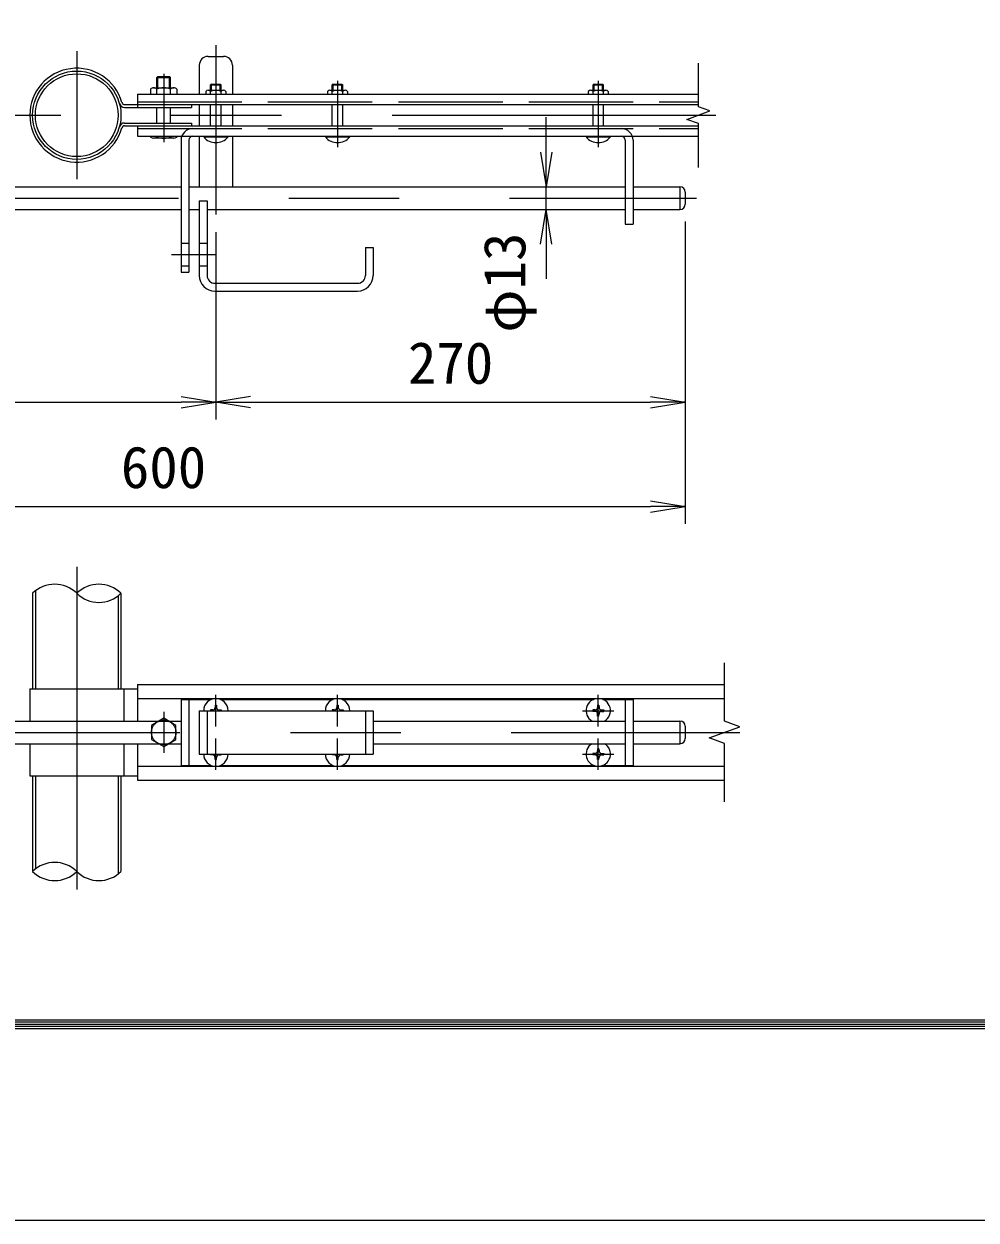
# Model space of a CAD drawing. Units: millimetres, scale not verified, with parts at other scales. Extents: x -4200 to 4200, y -2970 to 2970.
# Drawn here: x -1493 to -398, y -2970 to -1594 of the extents above; entities that cross this region are included whole.
import ezdxf
from ezdxf.enums import TextEntityAlignment as Align

# ---------------------------------------------------------------- set-up
doc = ezdxf.new("R2010")
doc.units = ezdxf.units.MM
doc.header["$LTSCALE"] = 20
doc.linetypes.add('DASHED', pattern=[7.5, 6, -1.5])
doc.linetypes.add('USER1', pattern=[50.8, 31.75, -6.35, 6.35, -6.35])
for name, color, linetype, lineweight in [('0-1_D-BMK', 2, 'USER1', 13), ('0-2_D-STR1', 1, 'Continuous', 18), ('0-3_D-STR3', 3, 'Continuous', 13), ('0-7_D-STR-DIM', 7, 'Continuous', 9), ('0-8_0', 7, 'Continuous', 9), ('0-C_D-TTL', 7, 'Continuous', 9)]:
    doc.layers.add(name, color=color, linetype=linetype, lineweight=lineweight)
doc.styles.add('ＭＳ ゴシック', font='')
doc.styles.get('ＭＳ ゴシック').set_extended_font_data('MS Gothic')

# ---------------------------------------------------------------- blocks, each defined once
blk = doc.blocks.new('_Open')
at = {"layer": '0-8_0'}
blk.add_line((-20, 3.33), (0, 0), dxfattribs=at)
blk.add_lwpolyline([(-20, -3.33), (0, 0), (-20, 0)], dxfattribs=at)

msp = doc.modelspace()

# ---------------------------------------------------------------- linework, layer by layer
at = {"layer": '0-1_D-BMK'}
for p, q in [((-1272.55, -1618.4), (-1272.55, -1813.43)), ((-1432.55, -1625.42), (-1432.55, -1772.65)), ((-1332.55, -1651.51), (-1332.55, -1730.21)), ((-1132.55, -1659.67), (-1132.55, -1735.78)), ((-832.55, -1659.67), (-832.55, -1735.78)), ((-2085.85, -1699.04), (-697.36, -1699.04)), ((-1950.61, -1794.44), (-719.46, -1794.44)), ((-1323.41, -1859.44), (-1273.12, -1859.44)), ((-1432.55, -2218.45), (-1432.55, -2589.62)), ((-1272.55, -2402.25), (-1272.55, -2365.99)), ((-1132.55, -2402.25), (-1132.55, -2365.99)), ((-832.55, -2402.17), (-832.55, -2365.91)), ((-1332.55, -2385.46), (-1332.55, -2432.61)), ((-850.77, -2384.04), (-814.51, -2384.04)), ((-1948.79, -2409.04), (-669.89, -2409.04)), ((-1272.55, -2452.25), (-1272.55, -2415.99)), ((-1132.55, -2452.25), (-1132.55, -2415.99)), ((-832.55, -2452.17), (-832.55, -2415.91)), ((-850.77, -2434.04), (-814.51, -2434.04))]:
    msp.add_line(p, q, dxfattribs=at)
at = {"layer": '0-2_D-STR1'}
for p, q in [((-1483.35, -2249.04), (-1483.35, -2359.04)), ((-1381.75, -2249.04), (-1381.75, -2359.04)), ((-1483.35, -2459.04), (-1483.35, -2569.04)), ((-1483.35, -2459.04), (-1483.35, -2569.04)), ((-1381.75, -2459.04), (-1381.75, -2569.04))]:
    msp.add_line(p, q, dxfattribs=at)
at = {"layer": '0-2_D-STR1', "linetype": 'DASHED'}
for p, q in [((-1480.15, -2246.21), (-1480.15, -2359.04)), ((-1384.95, -2251.86), (-1384.95, -2359.04)), ((-1480.15, -2459.04), (-1480.15, -2566.21)), ((-1384.95, -2459.04), (-1384.95, -2571.86))]:
    msp.add_line(p, q, dxfattribs=at)
at = {"layer": '0-2_D-STR1'}
for radius in [50.8, 47.6]:
    msp.add_circle((-1432.55, -1699.04), radius, dxfattribs=at)
at = {"layer": '0-3_D-STR3'}
for p, q in [((-1281.55, -1631.44), (-1263.55, -1631.44)), ((-1291.55, -1641.44), (-1291.55, -1674.84)), ((-1253.55, -1641.44), (-1253.55, -1674.84)), ((-1339.2, -1654.44), (-1340.55, -1655.79)), ((-1340.55, -1667.44), (-1340.55, -1655.79)), ((-1340.55, -1655.79), (-1324.55, -1655.79)), ((-1339.2, -1654.44), (-1325.91, -1654.44)), ((-1339.2, -1667.44), (-1339.2, -1654.44)), ((-1325.91, -1667.44), (-1325.91, -1654.44)), ((-1324.55, -1655.79), (-1325.91, -1654.44)), ((-1324.55, -1667.44), (-1324.55, -1655.79)), ((-1277.47, -1663.24), (-1278.55, -1664.32)), ((-1278.55, -1670.44), (-1278.55, -1664.32)), ((-1278.55, -1664.32), (-1266.55, -1664.32)), ((-1277.47, -1670.44), (-1277.47, -1663.24)), ((-1277.47, -1663.24), (-1267.63, -1663.24)), ((-1277.47, -1663.24), (-1267.63, -1663.24)), ((-1267.63, -1670.44), (-1267.63, -1663.24)), ((-1267.63, -1663.24), (-1266.55, -1664.32)), ((-1266.55, -1670.44), (-1266.55, -1664.32)), ((-1137.47, -1663.24), (-1138.55, -1664.32)), ((-1138.55, -1664.32), (-1126.55, -1664.32)), ((-1138.55, -1670.44), (-1138.55, -1664.32)), ((-1137.47, -1663.24), (-1127.63, -1663.24)), ((-1137.47, -1670.44), (-1137.47, -1663.24)), ((-1127.63, -1670.44), (-1127.63, -1663.24)), ((-1126.55, -1670.44), (-1126.55, -1664.32)), ((-837.47, -1663.24), (-838.55, -1664.32)), ((-837.47, -1670.44), (-837.47, -1663.24)), ((-837.47, -1663.24), (-827.63, -1663.24)), ((-837.47, -1663.24), (-827.63, -1663.24)), ((-827.63, -1670.44), (-827.63, -1663.24)), ((-827.63, -1663.24), (-826.55, -1664.32)), ((-826.55, -1670.44), (-826.55, -1664.32)), ((-1362.55, -1674.84), (-1362.55, -1690.04)), ((-1362.55, -1674.84), (-717.43, -1674.84)), ((-1347.55, -1669.04), (-1347.55, -1674.84)), ((-1344.39, -1667.44), (-1320.71, -1667.44)), ((-1340.55, -1674.84), (-1340.55, -1669.04)), ((-1324.55, -1674.84), (-1324.55, -1669.04)), ((-1317.55, -1669.04), (-1317.55, -1674.84)), ((-1284.05, -1671.64), (-1284.05, -1674.84)), ((-1278.55, -1674.84), (-1278.55, -1671.64)), ((-1266.55, -1674.84), (-1266.55, -1671.64)), ((-1261.05, -1671.64), (-1261.05, -1674.84)), ((-1144.05, -1671.64), (-1144.05, -1674.84)), ((-1138.55, -1674.84), (-1138.55, -1671.64)), ((-1126.55, -1674.84), (-1126.55, -1671.64)), ((-1121.05, -1671.64), (-1121.05, -1674.84)), ((-844.05, -1671.64), (-844.05, -1674.84)), ((-838.55, -1674.84), (-838.55, -1671.64)), ((-826.55, -1674.84), (-826.55, -1671.64)), ((-821.05, -1671.64), (-821.05, -1674.84)), ((-1377.46, -1686.84), (-717.43, -1686.84)), ((-1377.46, -1690.04), (-1300.55, -1690.04)), ((-1340.55, -1708.04), (-1340.55, -1690.04)), ((-1324.55, -1708.04), (-1324.55, -1690.04)), ((-1300.55, -1686.84), (-1300.55, -1690.04)), ((-1291.55, -1686.84), (-1291.55, -1711.24)), ((-1278.55, -1711.24), (-1278.55, -1686.84)), ((-1266.55, -1711.24), (-1266.55, -1686.84)), ((-1253.55, -1686.84), (-1253.55, -1711.24)), ((-1138.55, -1711.24), (-1138.55, -1686.84)), ((-1126.55, -1711.24), (-1126.55, -1686.84)), ((-838.55, -1711.24), (-838.55, -1686.84)), ((-826.55, -1711.24), (-826.55, -1686.84)), ((-1377.46, -1708.04), (-1300.55, -1708.04)), ((-1377.46, -1711.24), (-717.43, -1711.24)), ((-1362.55, -1711.24), (-1362.55, -1723.24)), ((-1300.55, -1708.04), (-1300.55, -1711.24)), ((-1362.55, -1723.24), (-717.43, -1723.24)), ((-1347.55, -1723.24), (-1347.55, -1724.24)), ((-1320.91, -1725.44), (-1344.11, -1725.44)), ((-1340.55, -1723.24), (-1340.55, -1724.24)), ((-1324.55, -1723.24), (-1324.55, -1724.24)), ((-1317.55, -1723.24), (-1317.55, -1724.24)), ((-1303.55, -1727.74), (-1303.55, -1879.44)), ((-1291.55, -1723.24), (-1291.55, -1781.44)), ((-1286.55, -1723.24), (-1258.55, -1723.24)), ((-1286.55, -1724.06), (-1286.55, -1723.24)), ((-1286.55, -1724.06), (-1258.55, -1724.06)), ((-1258.55, -1724.06), (-1258.55, -1723.24)), ((-1253.55, -1723.24), (-1253.55, -1781.44)), ((-1146.55, -1723.24), (-1118.55, -1723.24)), ((-1146.55, -1724.06), (-1146.55, -1723.24)), ((-1146.55, -1724.06), (-1118.55, -1724.06)), ((-1118.55, -1724.06), (-1118.55, -1723.24)), ((-846.55, -1723.24), (-818.55, -1723.24)), ((-846.55, -1724.06), (-846.55, -1723.24)), ((-846.55, -1724.06), (-818.55, -1724.06)), ((-818.55, -1724.06), (-818.55, -1723.24)), ((-801.55, -1727.74), (-801.55, -1824.44)), ((-792.55, -1727.94), (-792.55, -1824.44)), ((-1674.15, -1781.44), (-1312.55, -1781.44)), ((-1303.55, -1781.44), (-801.55, -1781.44)), ((-792.55, -1781.44), (-738.55, -1781.44)), ((-738.55, -1781.44), (-738.55, -1807.44)), ((-732.55, -1787.44), (-732.55, -1801.44)), ((-1291.55, -1797.44), (-1291.55, -1883.44)), ((-1291.55, -1797.44), (-1282.55, -1797.44)), ((-1282.55, -1797.44), (-1282.55, -1883.44)), ((-1674.15, -1807.44), (-1312.55, -1807.44)), ((-1303.55, -1807.44), (-1291.55, -1807.44)), ((-1282.55, -1807.44), (-801.55, -1807.44)), ((-792.55, -1807.44), (-738.55, -1807.44)), ((-801.55, -1824.44), (-792.55, -1824.44)), ((-1312.55, -1846.44), (-1303.55, -1846.44)), ((-1291.55, -1846.44), (-1282.55, -1846.44)), ((-1100.55, -1851.44), (-1100.55, -1883.44)), ((-1100.55, -1851.44), (-1091.55, -1851.44)), ((-1091.55, -1851.44), (-1091.55, -1883.44)), ((-1312.55, -1872.44), (-1303.55, -1872.44)), ((-1291.55, -1872.44), (-1282.55, -1872.44)), ((-1273.55, -1892.44), (-1109.55, -1892.44)), ((-1273.55, -1901.44), (-1109.55, -1901.44)), ((-1486.55, -2359.04), (-1362.55, -2359.04)), ((-1486.55, -2359.04), (-1486.55, -2396.04)), ((-1378.55, -2359.04), (-1378.55, -2396.04)), ((-1362.55, -2354.04), (-1362.55, -2396.04)), ((-1362.55, -2354.04), (-687.43, -2354.04)), ((-1362.55, -2370.04), (-687.43, -2370.04)), ((-1312.55, -2371.04), (-1312.55, -2447.04)), ((-1312.55, -2371.04), (-1277.75, -2371.04)), ((-1303.55, -2371.04), (-1303.55, -2447.04)), ((-1273.34, -2377.74), (-1273.39, -2380.33)), ((-1273.34, -2377.74), (-1271.76, -2377.74)), ((-1271.76, -2377.74), (-1271.72, -2380.33)), ((-1267.36, -2371.04), (-1137.75, -2371.04)), ((-1133.34, -2377.74), (-1133.39, -2380.33)), ((-1133.34, -2377.74), (-1131.76, -2377.74)), ((-1131.76, -2377.74), (-1131.72, -2380.33)), ((-1127.36, -2371.04), (-837.75, -2371.04)), ((-833.34, -2377.74), (-833.39, -2380.33)), ((-831.76, -2377.74), (-833.34, -2377.74)), ((-831.76, -2377.74), (-831.71, -2380.33)), ((-827.35, -2371.04), (-792.55, -2371.04)), ((-801.55, -2371.04), (-801.55, -2447.04)), ((-792.55, -2371.04), (-792.55, -2447.04)), ((-1291.55, -2384.04), (-1291.55, -2434.04)), ((-1291.55, -2384.04), (-1091.55, -2384.04)), ((-1276.26, -2383.2), (-1278.85, -2383.25)), ((-1278.85, -2383.25), (-1278.85, -2384.04)), ((-1136.26, -2383.2), (-1138.85, -2383.25)), ((-1138.85, -2383.25), (-1138.85, -2384.04)), ((-1128.85, -2383.2), (-1126.25, -2383.25)), ((-1126.25, -2383.25), (-1126.25, -2384.04)), ((-1091.55, -2384.04), (-1091.55, -2434.04)), ((-836.26, -2383.2), (-838.85, -2383.25)), ((-838.85, -2383.25), (-838.85, -2384.04)), ((-833.34, -2390.34), (-833.39, -2387.74)), ((-831.76, -2390.34), (-833.34, -2390.34)), ((-831.76, -2390.34), (-831.71, -2387.74)), ((-828.84, -2383.2), (-826.25, -2383.25)), ((-828.84, -2384.87), (-826.25, -2384.83)), ((-826.25, -2383.25), (-826.25, -2384.04)), ((-826.25, -2384.83), (-826.25, -2384.04)), ((-1568.75, -2396.04), (-1312.55, -2396.04)), ((-1091.55, -2396.04), (-801.55, -2396.04)), ((-792.55, -2396.04), (-738.55, -2396.04)), ((-738.55, -2396.04), (-738.55, -2422.04)), ((-732.55, -2402.04), (-732.55, -2416.04)), ((-1568.75, -2422.04), (-1312.55, -2422.04)), ((-1486.55, -2422.04), (-1486.55, -2459.04)), ((-1378.55, -2422.04), (-1378.55, -2459.04)), ((-1362.55, -2422.04), (-1362.55, -2464.04)), ((-1291.55, -2434.04), (-1091.55, -2434.04)), ((-1278.85, -2434.83), (-1278.85, -2434.04)), ((-1276.26, -2434.87), (-1278.85, -2434.83)), ((-1268.85, -2434.87), (-1266.25, -2434.83)), ((-1266.25, -2434.83), (-1266.25, -2434.04)), ((-1138.85, -2434.83), (-1138.85, -2434.04)), ((-1136.26, -2434.87), (-1138.85, -2434.83)), ((-1128.85, -2434.87), (-1126.25, -2434.83)), ((-1126.25, -2434.83), (-1126.25, -2434.04)), ((-1091.55, -2422.04), (-801.55, -2422.04)), ((-836.26, -2433.2), (-838.85, -2433.25)), ((-838.85, -2433.25), (-838.85, -2434.04)), ((-833.34, -2427.74), (-833.39, -2430.33)), ((-831.76, -2427.74), (-833.34, -2427.74)), ((-831.76, -2427.74), (-831.71, -2430.33)), ((-828.84, -2433.2), (-826.25, -2433.25)), ((-828.84, -2434.87), (-826.25, -2434.83)), ((-826.25, -2433.25), (-826.25, -2434.04)), ((-826.25, -2434.83), (-826.25, -2434.04)), ((-792.55, -2422.04), (-738.55, -2422.04)), ((-1362.55, -2448.04), (-687.43, -2448.04)), ((-1312.55, -2447.04), (-1277.75, -2447.04)), ((-1273.34, -2440.34), (-1273.39, -2437.74)), ((-1273.34, -2440.34), (-1271.76, -2440.34)), ((-1271.76, -2440.34), (-1271.72, -2437.74)), ((-1267.36, -2447.04), (-1137.75, -2447.04)), ((-1133.34, -2440.34), (-1133.39, -2437.74)), ((-1133.34, -2440.34), (-1131.76, -2440.34)), ((-1131.76, -2440.34), (-1131.72, -2437.74)), ((-1127.36, -2447.04), (-837.75, -2447.04)), ((-833.34, -2440.34), (-833.39, -2437.74)), ((-831.76, -2440.34), (-833.34, -2440.34)), ((-831.76, -2440.34), (-831.71, -2437.74)), ((-827.35, -2447.04), (-792.55, -2447.04)), ((-1486.55, -2459.04), (-1362.55, -2459.04)), ((-1362.55, -2464.04), (-687.43, -2464.04))]:
    msp.add_line(p, q, dxfattribs=at)
at = {"layer": '0-3_D-STR3', "linetype": 'DASHED'}
for p, q in [((-1281.34, -1670.44), (-1263.62, -1670.44)), ((-1141.34, -1670.44), (-1123.62, -1670.44)), ((-841.34, -1670.44), (-823.62, -1670.44)), ((-1362.55, -1683.64), (-717.43, -1683.64)), ((-1362.55, -1714.44), (-717.43, -1714.44)), ((-1282.55, -2384.04), (-1282.55, -2434.04)), ((-1100.55, -2384.04), (-1100.55, -2434.04))]:
    msp.add_line(p, q, dxfattribs=at)
at = {"layer": '0-3_D-STR3'}
for points in [[(-1137.47, -1663.24), (-1127.63, -1663.24), (-1126.55, -1664.32)], [(-838.55, -1670.44), (-838.55, -1664.32), (-826.55, -1664.32)], [(-1312.55, -1727.94), (-1312.55, -1879.44), (-1303.55, -1879.44)], [(-1268.85, -2383.2), (-1266.25, -2383.25), (-1266.25, -2384.04)], [(-836.26, -2384.87), (-838.85, -2384.83), (-838.85, -2384.04)], [(-836.26, -2434.87), (-838.85, -2434.83), (-838.85, -2434.04)]]:
    msp.add_lwpolyline(points, dxfattribs=at)
at = {"layer": '0-3_D-STR3', "color": 4, "linetype": 'DASHED'}
msp.add_lwpolyline([(-1332.55, -2392.84), (-1346.58, -2400.94), (-1346.58, -2417.14), (-1332.55, -2425.24), (-1318.52, -2417.14), (-1318.52, -2400.94)], close=True, dxfattribs=at)
at = {"layer": '0-3_D-STR3', "color": 4, "linetype": 'DASHED', "lineweight": 9}
msp.add_circle((-1332.55, -2409.04), 14.07, dxfattribs=at)
at = {"layer": '0-3_D-STR3'}
for centre, radius, start, end in [((-1281.55, -1641.44), 10, 90, 180), ((-1263.55, -1641.44), 10, 0, 90), ((-1432.55, -1699.04), 54, 15.6185, 344.3815), ((-1344.05, -1672.03), 4.6, 40.52088, 139.47912), ((-1332.55, -1688.24), 20.8, 67.38014, 112.61986), ((-1321.05, -1672.03), 4.6, 40.52088, 139.47912), ((-1281.3, -1674.19), 3.75, 42.84372, 137.15628), ((-1272.55, -1686.04), 15.6, 67.38014, 112.61986), ((-1263.8, -1674.17), 3.74, 42.69541, 137.30459), ((-1141.3, -1674.19), 3.75, 42.84372, 137.15628), ((-1132.55, -1686.04), 15.6, 67.38014, 112.61986), ((-1123.8, -1674.17), 3.74, 42.69541, 137.30459), ((-841.3, -1674.19), 3.75, 42.84372, 137.15628), ((-832.55, -1686.04), 15.6, 67.38014, 112.61986), ((-823.8, -1674.17), 3.74, 42.69541, 137.30459), ((-1377.46, -1683.64), 6.4, 195.6185, 270), ((-1377.46, -1683.64), 3.2, 195.6185, 270), ((-1377.46, -1714.44), 6.4, 90, 164.3815), ((-1377.46, -1714.44), 3.2, 90, 164.3815), ((-1299.05, -1727.94), 13.5, 90, 180), ((-806.05, -1727.94), 13.5, 0, 90), ((-1344.05, -1719.73), 5.7, 232.14171, 307.85829), ((-1332.55, -1698.17), 27.27, 252.93847, 287.06153), ((-1321.05, -1719.74), 5.7, 232.09851, 307.90149), ((-1299.05, -1727.74), 4.5, 90, 180), ((-1272.55, -1712.44), 18.2, 219.71514, 320.28486), ((-1132.55, -1712.44), 18.2, 219.71514, 320.28486), ((-832.55, -1712.44), 18.2, 219.71514, 320.28486), ((-806.05, -1727.74), 4.5, 0, 90), ((-738.55, -1787.44), 6, 0, 90), ((-738.55, -1801.44), 6, 270, 0), ((-1273.55, -1883.44), 18, 180, 270), ((-1273.55, -1883.44), 9, 180, 270), ((-1109.55, -1883.44), 9, 270, 0), ((-1109.55, -1883.44), 18, 270, 0), ((-1272.55, -2384.04), 14, 0, 180), ((-1276.36, -2380.23), 2.98, 270, 0), ((-1268.74, -2380.23), 2.98, 180, 270), ((-1132.55, -2384.04), 14, 0, 180), ((-1136.36, -2380.23), 2.98, 270, 0), ((-1128.74, -2380.23), 2.98, 180, 270), ((-832.55, -2384.04), 14, 301.00272, 238.99728), ((-836.36, -2380.23), 2.98, 270, 0), ((-828.74, -2380.23), 2.98, 180, 270), ((-836.36, -2387.85), 2.98, 0, 90), ((-828.74, -2387.85), 2.98, 90, 180), ((-738.55, -2402.04), 6, 0, 90), ((-738.55, -2416.04), 6, 270, 0), ((-1272.55, -2434.04), 14, 180, 0), ((-1276.36, -2437.85), 2.98, 0, 90), ((-1268.74, -2437.85), 2.98, 90, 180), ((-1132.55, -2434.04), 14, 180, 0), ((-1136.36, -2437.85), 2.98, 0, 90), ((-1128.74, -2437.85), 2.98, 90, 180), ((-832.55, -2434.04), 14, 121.00272, 58.99728), ((-836.36, -2430.23), 2.98, 270, 0), ((-836.36, -2437.85), 2.98, 0, 90), ((-828.74, -2430.23), 2.98, 180, 270), ((-828.74, -2437.85), 2.98, 90, 180)]:
    msp.add_arc(centre, radius, start, end, dxfattribs=at)
at = {"layer": '0-7_D-STR-DIM'}
for p, q in [((-717.43, -1689.42), (-717.43, -1639.04)), ((-704.22, -1694.23), (-717.43, -1689.42)), ((-892.52, -1741.44), (-892.52, -1701.44)), ((-730.65, -1703.84), (-704.22, -1694.23)), ((-717.43, -1708.65), (-730.65, -1703.84)), ((-717.43, -1759.04), (-717.43, -1708.65)), ((-892.52, -1807.44), (-892.52, -1781.44)), ((-732.55, -1821.44), (-732.55, -2049.18)), ((-732.55, -1821.44), (-732.55, -2169.18)), ((-1272.55, -1833.43), (-1272.55, -2049.18)), ((-1272.55, -1833.43), (-1272.55, -2049.18)), ((-892.52, -1847.44), (-892.52, -1887.44)), ((-1892.55, -2029.18), (-1312.55, -2029.18)), ((-1232.55, -2029.18), (-772.55, -2029.18)), ((-1892.55, -2149.18), (-772.55, -2149.18)), ((-687.43, -2396.21), (-687.43, -2329.04)), ((-705.05, -2415.45), (-669.82, -2402.62)), ((-669.82, -2402.62), (-687.43, -2396.21)), ((-687.43, -2421.86), (-705.05, -2415.45)), ((-687.43, -2489.04), (-687.43, -2421.86))]:
    msp.add_line(p, q, dxfattribs=at)
for centre, start, end in [((-1457.95, -2274.6), 45.18146, 134.81854), ((-1407.15, -2274.6), 45.18146, 134.81854), ((-1407.15, -2223.47), 225.18146, 314.81854), ((-1457.95, -2594.6), 45.18146, 134.81854), ((-1457.95, -2543.47), 225.18146, 314.81854), ((-1407.15, -2543.47), 225.18146, 314.81854)]:
    msp.add_arc(centre, 36.03, start, end, dxfattribs=at)
at = {"layer": '0-C_D-TTL'}
for points in [[(-4200, -2970), (4200, -2970), (4200, 2970), (-4200, 2970)], [(-3930, 2750), (3930, 2750), (3930, -2750), (-3930, -2750)], [(-3927.5, 2747.5), (3927.5, 2747.5), (3927.5, -2747.5), (-3927.5, -2747.5)], [(-3925, 2745), (3925, 2745), (3925, -2745), (-3925, -2745)], [(-3922.5, 2742.5), (3922.5, 2742.5), (3922.5, -2742.5), (-3922.5, -2742.5)], [(-3920, 2740), (3920, 2740), (3920, -2740), (-3920, -2740)]]:
    msp.add_lwpolyline(points, close=True, dxfattribs=at)

# ---------------------------------------------------------------- block references
at = {"layer": '0-7_D-STR-DIM', "xscale": 2, "yscale": 2}
for p, rotation in [((-892.52, -1781.44), 270), ((-892.52, -1807.44), 90), ((-1272.55, -2029.18), 180)]:
    msp.add_blockref('_Open', p, dxfattribs=dict(at, rotation=rotation))
for p in [(-1272.55, -2029.18), (-732.55, -2029.18), (-732.55, -2149.18)]:
    msp.add_blockref('_Open', p, dxfattribs=at)

# ---------------------------------------------------------------- texts
at = {"layer": '0-7_D-STR-DIM', "style": 'ＭＳ ゴシック'}
msp.add_text('φ13', height=48.09, rotation=90, dxfattribs=at).set_placement((-901.96, -1949.22), align=Align.BOTTOM_LEFT)
for s, p in [('270', (-1051.55, -2022.43)), ('600', (-1381.8, -2142.43))]:
    msp.add_text(s, height=48.09, dxfattribs=at).set_placement(p, align=Align.BOTTOM_LEFT)

doc.saveas('drawing.dxf')
